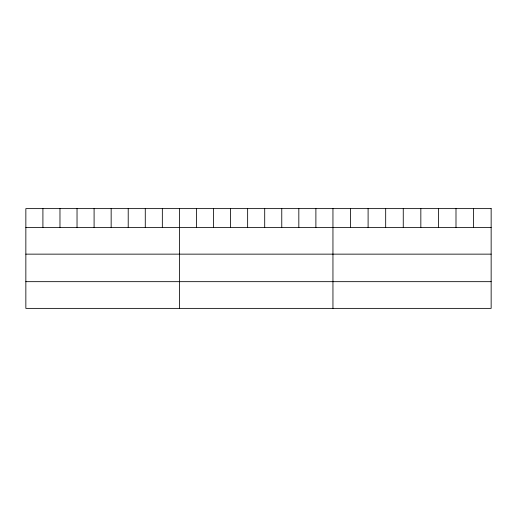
<?xml version="1.0" encoding="UTF-8"?>
<svg xmlns="http://www.w3.org/2000/svg" width="517" height="517" viewBox="0 0 517 517"><rect width="100%" height="100%" fill="white"/><g stroke="black" fill="none" stroke-linecap="round" stroke-linejoin="round"><path stroke-width="0.78" d="M25.85 227.435L491.15 227.435M25.85 254.144L491.15 254.144M25.85 281.668L491.15 281.668M473.572 208.622L473.572 227.435M455.994 208.622L455.994 227.435M438.416 208.622L438.416 227.435M420.838 208.622L420.838 227.435M403.26 208.622L403.26 227.435M385.682 208.622L385.682 227.435M368.104 208.622L368.104 227.435M350.526 208.622L350.526 227.435M332.948 208.622L332.948 308.378M315.887 208.622L315.887 227.435M298.826 208.622L298.826 227.435M281.765 208.622L281.765 227.435M264.704 208.622L264.704 227.435M247.643 208.622L247.643 227.435M230.582 208.622L230.582 227.435M213.521 208.622L213.521 227.435M196.46 208.622L196.46 227.435M179.399 208.622L179.399 308.378M162.338 208.622L162.338 227.435M145.277 208.622L145.277 227.435M128.216 208.622L128.216 227.435M111.155 208.622L111.155 227.435M94.094 208.622L94.094 227.435M77.033 208.622L77.033 227.435M59.972 208.622L59.972 227.435M42.911 208.622L42.911 227.435M491.15 208.622L25.85 208.622L25.85 308.378L491.15 308.378L491.15 208.622"/></g></svg>
